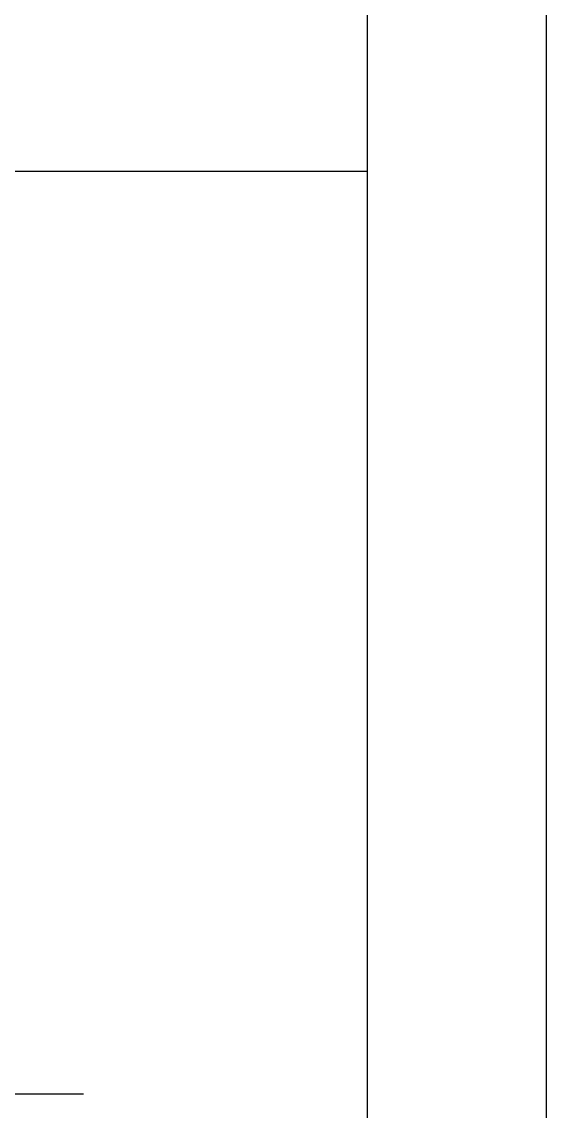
# Model space of a CAD drawing. Header units: inches. Extents: x 9.8 to 52.3, y 14.9 to 39.7.
# Drawn here: x 51.357 to 52.345, y 25.425 to 27.479 of the extents above; entities that cross this region are included whole.
import ezdxf

# ---------------------------------------------------------------- set-up
doc = ezdxf.new("R2010")
doc.units = ezdxf.units.IN
doc.header["$MEASUREMENT"] = 0
for name, color, linetype in [('02', 2, 'Continuous'), ('4', 4, 'Continuous'), ('kadrbm', 4, 'Continuous')]:
    doc.layers.add(name, color=color, linetype=linetype)

# ---------------------------------------------------------------- blocks, each defined once
blk = doc.blocks.new('kadrbm')
at = {"layer": 'kadrbm', "color": 4}
blk.add_lwpolyline([(0, 0), (0, 24.7972), (21, 24.7972), (21, 0), (0, 0)], close=True, dxfattribs=at)
blk.add_lwpolyline([(20.6631, 0.3257), (20.6631, 24.4603), (0.3369, 24.4603), (0.3369, 0.3257), (20.6631, 0.3257)], dxfattribs=at)

msp = doc.modelspace()

# ---------------------------------------------------------------- linework, layer by layer
at = {"layer": '02'}
msp.add_line((49.5815, 27.1977), (51.4412, 27.1977), dxfattribs=at)
at = {"layer": '4'}
for p, q in [((31.6824, 27.1977), (52.0086, 27.1977)), ((49.5879, 25.4576), (51.4731, 25.4576))]:
    msp.add_line(p, q, dxfattribs=at)

# ---------------------------------------------------------------- block references
at = {"layer": 'kadrbm'}
msp.add_blockref('kadrbm', (31.3455, 14.8721), dxfattribs=at)

doc.saveas('drawing.dxf')
